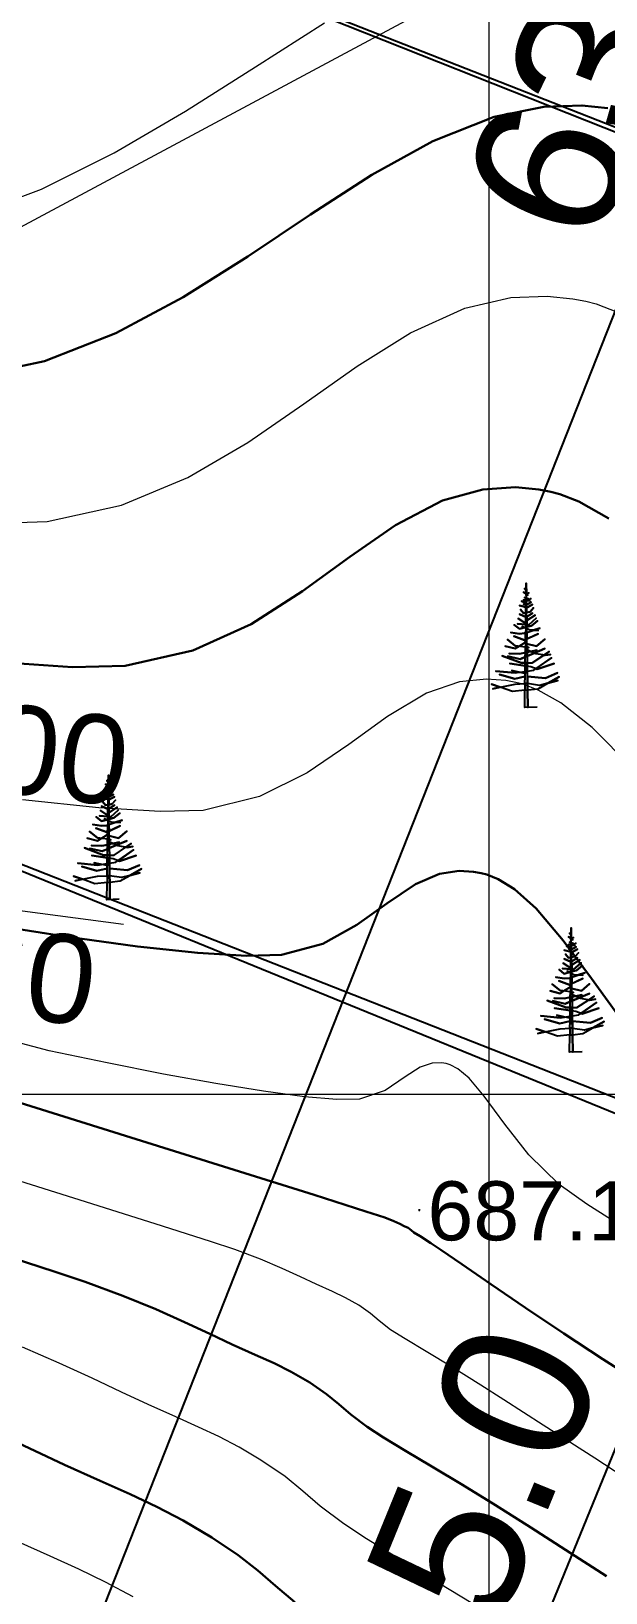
# Model space of a CAD drawing. Header units: feet. Extents: x 3381 to 1374491, y 675186 to 8751562.
# Drawn here: x 688445.54 to 688455.27, y 4376113.24 to 4376139.69 of the extents above; entities that cross this region are included whole.
import ezdxf

# ---------------------------------------------------------------- set-up
doc = ezdxf.new("R2010")
doc.units = ezdxf.units.FT
doc.header["$MEASUREMENT"] = 0
doc.header["$PDMODE"] = 34
doc.header["$PDSIZE"] = 0.01
doc.layers.get('0').update_dxf_attribs({"linetype": 'CONTINUOUS'})
doc.layers.get('Defpoints').update_dxf_attribs({"linetype": 'CONTINUOUS'})
for name, color, linetype in [('0_Point_Height', 2, 'CONTINUOUS'), ('0_Point_Point', 7, 'CONTINUOUS'), ('Aqaclar', 3, 'CONTINUOUS')]:
    doc.layers.add(name, color=color, linetype=linetype)
for name, color, linetype, lineweight in [('ANA HORIZONTAL', 24, 'CONTINUOUS', 30), ('HORIZANTAL', 24, 'CONTINUOUS', 13), ('km setka', 170, 'CONTINUOUS', 15)]:
    doc.layers.add(name, color=color, linetype=linetype, lineweight=lineweight)
doc.styles.get("Standard").update_dxf_attribs({"font": 'arial.ttf', "height": 2.5})
doc.dimstyles.new('ISO-25', dxfattribs={"dimtxt": 2.5, "dimasz": 2.5, "dimexe": 1.25, "dimexo": 0.625, "dimtad": 1, "dimtxsty": 'Standard', "dimblk": 'OBLIQUE', "dimcen": 2.5, "dimadec": 0, "dimazin": 0, "dimtfac": 1, "dimtmove": 0, "dimatfit": 3, "dimldrblk": 'OBLIQUE', "dimfxl": 1, "dimarcsym": 0})

# ---------------------------------------------------------------- blocks, each defined once
blk = doc.blocks.new('_Oblique')
at = {"color": 0, "linetype": 'ByBlock', "lineweight": -2}
blk.add_line((-0.5, -0.5), (0.5, 0.5), dxfattribs=at)
blk = doc.blocks.new('*D124')
at = {"color": 0, "lineweight": -2, "transparency": 16777216}
for p, q in [((688457.755, 4376172.476), (688469.712, 4376167.76)), ((688468.549, 4376168.219), (688445.411, 4376109.556)), ((688434.617, 4376113.813), (688446.573, 4376109.097))]:
    blk.add_line(p, q, dxfattribs=at)
at = {"layer": 'Defpoints', "color": 0, "lineweight": 13, "transparency": 16777216}
for p in [(688457.174, 4376172.705), (688434.036, 4376114.042), (688445.411, 4376109.556)]:
    blk.add_point(p, dxfattribs=at)
at = {"color": 0, "lineweight": -2, "transparency": 16777216, "xscale": 2.5, "yscale": 2.5, "zscale": 2.5}
for p, rotation in [((688468.549, 4376168.219), 68.47466088882773), ((688445.411, 4376109.556), 248.4746608888277)]:
    blk.add_blockref('_Oblique', p, dxfattribs=dict(at, rotation=rotation))
at = {"color": 0, "lineweight": 18, "transparency": 16777216, "insert": (688455.21, 4376139.585), "char_height": 2.5, "width": 9.62577, "attachment_point": 5, "rotation": 68.4747}
blk.add_mtext('{\\fArial|b0|i0|c238|p34;63.0}', dxfattribs=at)
blk = doc.blocks.new('*D129')
at = {"color": 0, "lineweight": -2, "transparency": 16777216}
for p, q in [((688440.216, 4376127.574), (688458.582, 4376120.076)), ((688451.798, 4376106.766), (688457.424, 4376120.548)), ((688434.589, 4376113.792), (688452.955, 4376106.294))]:
    blk.add_line(p, q, dxfattribs=at)
at = {"layer": 'Defpoints', "color": 0, "lineweight": 13, "transparency": 16777216}
for p in [(688439.637, 4376127.81), (688457.424, 4376120.548), (688434.01, 4376114.028)]:
    blk.add_point(p, dxfattribs=at)
at = {"color": 0, "lineweight": -2, "transparency": 16777216, "xscale": 2.5, "yscale": 2.5, "zscale": 2.5}
for p, rotation in [((688457.424, 4376120.548), 67.79134588041258), ((688451.798, 4376106.766), 247.7913458804125)]:
    blk.add_blockref('_Oblique', p, dxfattribs=dict(at, rotation=rotation))
at = {"color": 0, "lineweight": 13, "transparency": 16777216, "insert": (688452.851, 4376114.376), "char_height": 2.5, "attachment_point": 5, "rotation": 67.7913}
blk.add_mtext('{\\fArial|b0|i0|c238|p34;15.0}', dxfattribs=at)
blk = doc.blocks.new('*D133')
at = {"color": 0, "lineweight": -2, "transparency": 16777216}
for p, q in [((688445.748, 4376141.879), (688464.13, 4376134.645)), ((688462.967, 4376135.103), (688457.364, 4376120.864)), ((688440.145, 4376127.641), (688458.527, 4376120.407))]:
    blk.add_line(p, q, dxfattribs=at)
at = {"layer": 'Defpoints', "color": 0, "lineweight": 13, "transparency": 16777216}
for p in [(688445.166, 4376142.108), (688439.563, 4376127.87), (688457.364, 4376120.864)]:
    blk.add_point(p, dxfattribs=at)
at = {"color": 0, "lineweight": -2, "transparency": 16777216, "xscale": 2.5, "yscale": 2.5, "zscale": 2.5}
for p, rotation in [((688462.967, 4376135.103), 68.51816272199878), ((688457.364, 4376120.864), 248.5181627219987)]:
    blk.add_blockref('_Oblique', p, dxfattribs=dict(at, rotation=rotation))
at = {"color": 0, "lineweight": 13, "transparency": 16777216, "insert": (688458.396, 4376128.68), "char_height": 2.5, "attachment_point": 5, "rotation": 68.5182}
blk.add_mtext('{\\fArial|b0|i0|c238|p34;15.0}', dxfattribs=at)
blk = doc.blocks.new('*D134')
at = {"color": 0, "lineweight": -2, "transparency": 16777216}
for p, q in [((688450.42, 4376153.71), (688468.783, 4376146.423)), ((688462.914, 4376135.02), (688467.621, 4376146.884)), ((688445.712, 4376141.845), (688464.075, 4376134.559))]:
    blk.add_line(p, q, dxfattribs=at)
at = {"layer": 'Defpoints', "color": 0, "lineweight": 13, "transparency": 16777216}
for p in [(688449.839, 4376153.94), (688467.621, 4376146.884), (688445.131, 4376142.076)]:
    blk.add_point(p, dxfattribs=at)
at = {"color": 0, "lineweight": -2, "transparency": 16777216, "xscale": 2.5, "yscale": 2.5, "zscale": 2.5}
for p, rotation in [((688467.621, 4376146.884), 68.35683997486306), ((688462.914, 4376135.02), 248.3568399748631)]:
    blk.add_blockref('_Oblique', p, dxfattribs=dict(at, rotation=rotation))
at = {"color": 0, "lineweight": 13, "transparency": 16777216, "insert": (688463.499, 4376141.654), "char_height": 2.5, "width": 11.27116, "attachment_point": 5, "rotation": 68.3568}
blk.add_mtext('{\\fArial|b0|i0|c238|p34;13.0}', dxfattribs=at)

msp = doc.modelspace()

# ---------------------------------------------------------------- hatches: boundary and pattern name
at = {"lineweight": 25}
h = msp.add_hatch(dxfattribs=at)
h.set_pattern_fill('GRASS', color=3, scale=3)
h.set_pattern_definition([(90, (3257.312, 90.9465), (-2.121320343, 2.121320343), [0.5625, -3.680140689]), (45, (3257.312, 90.9465), (-2.1213203436, 2.1213203436), [0.5625, -2.4375]), (135, (3257.312, 90.9465), (-2.1213203436, -2.1213203436), [0.5625, -2.4375])])
edge = h.paths.add_edge_path()
edge.add_line((688370.972, 4376192.883), (688367.226, 4376165.768))
edge.add_line((688367.226, 4376165.768), (688359.104, 4376166.921))
edge.add_line((688359.104, 4376166.921), (688358.29, 4376161.279))
edge.add_line((688358.29, 4376161.279), (688362.942, 4376160.608))
edge.add_line((688362.942, 4376160.608), (688362.215, 4376155.225))
edge.add_line((688362.215, 4376155.225), (688353.842, 4376156.356))
edge.add_line((688353.842, 4376156.356), (688351.701, 4376140.499))
edge.add_line((688351.701, 4376140.499), (688359.028, 4376139.51))
edge.add_line((688359.028, 4376139.51), (688358.806, 4376137.856))
edge.add_line((688358.806, 4376137.856), (688358.641, 4376136.621))
edge.add_line((688358.641, 4376136.621), (688357.393, 4376127.305))
edge.add_line((688357.393, 4376127.305), (688368.113, 4376125.761))
edge.add_line((688368.113, 4376125.761), (688394.743, 4376122.168))
edge.add_line((688394.743, 4376122.168), (688395.155, 4376125.278))
edge.add_line((688395.155, 4376125.278), (688409.007, 4376123.44))
edge.add_line((688409.007, 4376123.44), (688408.727, 4376121.332))
edge.add_line((688408.727, 4376121.332), (688414.083, 4376120.622))
edge.add_line((688414.083, 4376120.622), (688414.377, 4376122.798))
edge.add_line((688414.377, 4376122.798), (688413.97, 4376122.781))
edge.add_line((688413.97, 4376122.781), (688414.32, 4376125.417))
edge.add_arc((688424.582, 4376125.239), 10.263, 114.2395, 179.0096, ccw=False)
edge.add_line((688420.368, 4376134.598), (688421.162, 4376134.291))
edge.add_line((688421.162, 4376134.291), (688420.81, 4376131.194))
edge.add_line((688420.81, 4376131.194), (688424.134, 4376130.754))
edge.add_line((688424.134, 4376130.754), (688424.539, 4376133.816))
edge.add_line((688424.539, 4376133.816), (688427.07, 4376133.481))
edge.add_line((688427.07, 4376133.481), (688426.677, 4376130.407))
edge.add_line((688426.677, 4376130.407), (688429.987, 4376129.881))
edge.add_line((688429.987, 4376129.881), (688430.614, 4376133.375))
edge.add_line((688430.614, 4376133.375), (688420.865, 4376134.802))
edge.add_arc((688424.412, 4376125.452), 10, 87.4993, 110.7786, ccw=False)
edge.add_line((688424.849, 4376135.442), (688438.494, 4376133.599))
edge.add_line((688438.494, 4376133.599), (688439.147, 4376140.979))
edge.add_line((688439.147, 4376140.979), (688431.877, 4376141.985))
edge.add_line((688431.877, 4376141.985), (688434.289, 4376160.605))
edge.add_line((688434.289, 4376160.605), (688435.87, 4376160.814))
edge.add_line((688435.87, 4376160.814), (688435.274, 4376155.725))
edge.add_line((688435.274, 4376155.725), (688440.454, 4376155.015))
edge.add_line((688440.454, 4376155.015), (688440.103, 4376152.454))
edge.add_line((688440.103, 4376152.454), (688435, 4376153.153))
edge.add_line((688435, 4376153.153), (688434.389, 4376147.785))
edge.add_line((688434.389, 4376147.785), (688439.478, 4376147.068))
edge.add_line((688439.478, 4376147.068), (688439.698, 4376147.068))
edge.add_line((688439.698, 4376147.068), (688440.947, 4376155.512))
edge.add_line((688440.947, 4376155.512), (688441.648, 4376160.251))
edge.add_line((688441.648, 4376160.251), (688436.056, 4376161.23))
edge.add_line((688436.056, 4376161.23), (688434.389, 4376160.836))
edge.add_line((688434.389, 4376160.836), (688434.389, 4376161.792))
edge.add_arc((688437.47, 4376161.114), 3.155, 95.4615, 167.5925, ccw=False)
edge.add_line((688437.17, 4376164.255), (688450.499, 4376162.448))
edge.add_line((688450.499, 4376162.448), (688451.241, 4376167.695))
edge.add_line((688451.241, 4376167.695), (688437.876, 4376169.492))
edge.add_arc((688445.551, 4376167.813), 7.856, 132.7188, 167.6546, ccw=False)
edge.add_line((688440.221, 4376173.584), (688447.845, 4376170.651))
edge.add_line((688447.845, 4376170.651), (688449.599, 4376175.235))
edge.add_line((688449.599, 4376175.235), (688456.71, 4376172.514))
edge.add_line((688456.71, 4376172.514), (688433.781, 4376114.475))
edge.add_line((688433.781, 4376114.475), (688424.852, 4376091.873))
edge.add_line((688424.852, 4376091.873), (688333.257, 4376119.75))
edge.add_line((688333.257, 4376119.75), (688358.491, 4376169.045))
edge.add_line((688358.491, 4376169.045), (688370.795, 4376193.079))
edge.add_line((688370.795, 4376193.079), (688371.065, 4376193.572))
edge.add_line((688371.065, 4376193.572), (688370.972, 4376192.883))

# ---------------------------------------------------------------- linework, layer by layer
at = {"color": 51, "lineweight": 13, "true_color": 0xf8f6b0}
msp.add_lwpolyline([(688453.292, 4376336.236), (688453.292, 4376044.325)], dxfattribs=at)
at = {"color": 7, "lineweight": 18}
for points in [[(688441.964, 4376134.553), (688467.948, 4376148.486), (688488.981, 4376146.987)], [(688439.543, 4376127.966), (688440.345, 4376125.456), (688447.109, 4376124.565)]]:
    msp.add_lwpolyline(points, dxfattribs=at)
at = {"color": 51, "lineweight": 13, "true_color": 0xf8f6b0}
msp.add_circle((688448.805, 4376201.629), 699.09, dxfattribs=at)
at = {"linetype": 'Continuous'}
msp.add_open_spline([(688384.942, 4376325.598), (688386.763, 4376322.128), (688393.069, 4376310.11), (688402.966, 4376292.128), (688416.961, 4376272.864), (688427.732, 4376252.666), (688438.695, 4376234.78), (688447.823, 4376217.377), (688461.238, 4376198.856), (688477.838, 4376184.567), (688489.373, 4376169.73), (688497.303, 4376159.248), (688508.621, 4376147.329), (688516.87, 4376136.637), (688521.314, 4376130.877)], degree=3, knots=[0, 0, 0, 0, 11.75951, 40.72321, 61.46233, 83.054979, 109.290717, 124.392744, 141.962718, 177.533008, 189.558821, 198.276488, 216.955448, 238.768866, 238.768866, 238.768866, 238.768866], dxfattribs=at)
at = {"layer": '0_Point_Point'}
msp.add_point((688452.118, 4376119.724, 687.116), dxfattribs=at)
at = {"layer": 'ANA HORIZONTAL', "color": 32, "lineweight": 30}
for points, elevation in [([(688425.316, 4376136.629), (688427.178, 4376136.253), (688429.237, 4376135.849), (688431.423, 4376135.434), (688433.667, 4376135.027), (688435.901, 4376134.648), (688438.055, 4376134.316), (688440.06, 4376134.049), (688441.847, 4376133.867), (688443.348, 4376133.788), (688444.493, 4376133.831), (688445.772, 4376134.105), (688446.977, 4376134.578), (688448.12, 4376135.188), (688449.214, 4376135.878), (688450.275, 4376136.587), (688451.314, 4376137.257), (688452.345, 4376137.827), (688453.382, 4376138.239), (688454.225, 4376138.413), (688454.87, 4376138.434), (688455.307, 4376138.389)], 690), ([(688444.928, 4376129.01), (688446.242, 4376128.921), (688447.137, 4376128.94), (688448.283, 4376129.203), (688449.268, 4376129.65), (688450.139, 4376130.205), (688450.94, 4376130.789), (688451.716, 4376131.327), (688452.512, 4376131.74), (688453.194, 4376131.931), (688453.747, 4376131.966), (688454.14, 4376131.928), (688454.346, 4376131.89), (688454.499, 4376131.849), (688454.82, 4376131.725), (688455.329, 4376131.439)], 689), ([(688455.553, 4376122.928), (688455.031, 4376123.645), (688454.551, 4376124.291), (688454.093, 4376124.829), (688453.729, 4376125.157), (688453.451, 4376125.33), (688453.26, 4376125.407), (688453.163, 4376125.432), (688453.035, 4376125.455), (688452.794, 4376125.468), (688452.46, 4376125.416), (688452.052, 4376125.241), (688451.565, 4376124.916), (688451.058, 4376124.552), (688450.48, 4376124.234), (688449.781, 4376124.048), (688449.188, 4376124.03), (688448.364, 4376124.08), (688447.345, 4376124.189), (688446.165, 4376124.35), (688444.861, 4376124.553)], 688), ([(688455.8, 4376116.83), (688455.225, 4376117.195), (688454.564, 4376117.631), (688453.917, 4376118.067), (688453.327, 4376118.469), (688452.835, 4376118.808), (688452.483, 4376119.05), (688452.314, 4376119.165), (688452.13, 4376119.28), (688452.026, 4376119.342), (688451.976, 4376119.382), (688451.926, 4376119.42), (688451.861, 4376119.453), (688451.789, 4376119.488), (688451.686, 4376119.535), (688451.53, 4376119.598), (688451.209, 4376119.701), (688450.335, 4376119.979), (688448.984, 4376120.406), (688447.234, 4376120.955), (688445.162, 4376121.601)], 687), ([(688455.289, 4376113.522), (688454.595, 4376113.968), (688454.005, 4376114.347), (688453.409, 4376114.724), (688452.846, 4376115.069), (688452.331, 4376115.378), (688451.88, 4376115.647), (688451.508, 4376115.873), (688451.233, 4376116.052), (688450.958, 4376116.259), (688450.754, 4376116.434), (688450.547, 4376116.606), (688450.265, 4376116.8), (688449.949, 4376116.983), (688449.657, 4376117.129), (688449.339, 4376117.272), (688448.948, 4376117.448), (688448.57, 4376117.625), (688448.141, 4376117.825), (688447.653, 4376118.043), (688447.095, 4376118.273), (688446.458, 4376118.509), (688445.949, 4376118.678), (688444.959, 4376118.997)], 686), ([(688450.007, 4376113.082), (688449.679, 4376113.357), (688449.382, 4376113.615), (688449.048, 4376113.88), (688448.605, 4376114.179), (688448.119, 4376114.465), (688447.674, 4376114.698), (688447.221, 4376114.909), (688446.714, 4376115.135), (688446.107, 4376115.409), (688445.604, 4376115.643), (688445.055, 4376115.902)], 685)]:
    msp.add_lwpolyline(points, dxfattribs=dict(at, elevation=elevation))
at = {"layer": 'Aqaclar', "color": 3}
for points in [[(688454.113, 4376128.241), (688453.901, 4376128.234), (688453.905, 4376128.528), (688453.697, 4376128.505), (688453.488, 4376128.58), (688453.337, 4376128.634), (688453.488, 4376128.58), (688453.362, 4376128.553), (688453.488, 4376128.58), (688453.741, 4376128.634), (688453.906, 4376128.641), (688453.905, 4376128.528), (688453.95, 4376128.533), (688453.954, 4376128.236), (688453.95, 4376128.533), (688454.127, 4376128.553), (688454.293, 4376128.647), (688454.461, 4376128.691), (688454.293, 4376128.647), (688454.487, 4376128.756), (688454.293, 4376128.647), (688454.152, 4376128.61), (688453.949, 4376128.64), (688453.95, 4376128.533), (688453.949, 4376128.64), (688453.931, 4376128.642), (688453.906, 4376128.641), (688453.908, 4376128.764), (688453.906, 4376128.764), (688453.735, 4376128.723), (688453.476, 4376128.796), (688453.735, 4376128.723), (688453.906, 4376128.764), (688453.908, 4376128.764), (688453.909, 4376128.81), (688453.899, 4376128.812), (688453.684, 4376128.861), (688453.814, 4376128.832), (688453.741, 4376128.821), (688453.413, 4376128.853), (688453.741, 4376128.821), (688453.814, 4376128.832), (688453.909, 4376128.846), (688453.909, 4376128.81), (688453.909, 4376128.846), (688453.946, 4376128.852), (688453.949, 4376128.64), (688453.947, 4376128.764), (688453.95, 4376128.764), (688454.253, 4376128.732), (688454.455, 4376128.821), (688454.253, 4376128.732), (688453.947, 4376128.764), (688453.946, 4376128.852), (688454.057, 4376128.869), (688454.354, 4376129.08), (688454.092, 4376128.894), (688454.114, 4376128.885), (688454.398, 4376128.983), (688454.114, 4376128.885), (688454.007, 4376128.926), (688453.945, 4376128.936), (688453.946, 4376128.852), (688453.945, 4376128.936), (688453.91, 4376128.941), (688453.909, 4376128.846), (688453.91, 4376128.941), (688453.647, 4376128.983), (688453.91, 4376128.941), (688453.911, 4376128.991), (688453.842, 4376128.991), (688453.52, 4376129.112), (688453.842, 4376128.991), (688453.911, 4376128.991), (688453.912, 4376129.093), (688453.823, 4376129.055), (688453.615, 4376129.104), (688453.823, 4376129.055), (688453.943, 4376129.107), (688453.945, 4376128.991), (688453.911, 4376128.991), (688453.945, 4376128.991), (688453.945, 4376128.936), (688453.945, 4376128.991), (688454.026, 4376128.991), (688454.224, 4376129.124), (688454.316, 4376129.185), (688454.224, 4376129.124), (688454.247, 4376129.12), (688454.341, 4376129.136), (688454.247, 4376129.12), (688454.089, 4376129.144), (688454.061, 4376129.157), (688453.943, 4376129.107), (688454.061, 4376129.157), (688454.24, 4376129.234), (688454.061, 4376129.157), (688454, 4376129.185), (688454.108, 4376129.209), (688454, 4376129.185), (688453.931, 4376129.217), (688453.942, 4376129.212), (688453.942, 4376129.172), (688454, 4376129.185), (688453.942, 4376129.172), (688453.943, 4376129.107), (688453.942, 4376129.172), (688453.913, 4376129.166), (688453.912, 4376129.093), (688453.913, 4376129.166), (688453.817, 4376129.144), (688453.64, 4376129.153), (688453.817, 4376129.144), (688453.913, 4376129.166), (688453.914, 4376129.258), (688453.969, 4376129.25), (688453.941, 4376129.254), (688453.942, 4376129.212), (688453.941, 4376129.254), (688453.914, 4376129.258), (688453.741, 4376129.282), (688453.609, 4376129.387), (688453.741, 4376129.282), (688453.805, 4376129.273), (688453.741, 4376129.234), (688453.571, 4376129.274), (688453.741, 4376129.234), (688453.805, 4376129.273), (688453.915, 4376129.341), (688453.914, 4376129.258), (688453.941, 4376129.254), (688453.94, 4376129.317), (688454.101, 4376129.274), (688454.24, 4376129.396), (688454.101, 4376129.274), (688453.94, 4376129.317), (688453.939, 4376129.398), (688454.127, 4376129.485), (688453.899, 4376129.379), (688453.716, 4376129.444), (688453.899, 4376129.379), (688453.916, 4376129.387), (688453.915, 4376129.341), (688453.917, 4376129.499), (688453.899, 4376129.493), (688453.811, 4376129.485), (688453.666, 4376129.509), (688453.811, 4376129.485), (688453.899, 4376129.493), (688453.917, 4376129.499), (688453.938, 4376129.506), (688453.939, 4376129.398), (688453.938, 4376129.506), (688454.158, 4376129.582), (688454.052, 4376129.545), (688454.127, 4376129.541), (688453.975, 4376129.549), (688453.861, 4376129.606), (688453.918, 4376129.578), (688453.917, 4376129.499), (688453.938, 4376129.506), (688453.937, 4376129.6), (688453.811, 4376129.566), (688453.722, 4376129.638), (688453.811, 4376129.566), (688453.918, 4376129.595), (688453.918, 4376129.578), (688453.918, 4376129.595), (688454.019, 4376129.622), (688454.12, 4376129.703), (688454.019, 4376129.622), (688453.937, 4376129.6), (688453.936, 4376129.641), (688453.969, 4376129.638), (688454.095, 4376129.752), (688453.969, 4376129.638), (688453.936, 4376129.641), (688453.919, 4376129.643), (688453.918, 4376129.595), (688453.919, 4376129.643), (688453.779, 4376129.655), (688453.919, 4376129.643), (688453.919, 4376129.658), (688453.792, 4376129.744), (688453.919, 4376129.658), (688453.92, 4376129.77), (688453.924, 4376129.768), (688453.811, 4376129.817), (688453.924, 4376129.768), (688454.032, 4376129.833), (688453.935, 4376129.774), (688453.936, 4376129.641), (688453.936, 4376129.708), (688454.076, 4376129.8), (688453.936, 4376129.708), (688453.934, 4376129.844), (688453.994, 4376129.857), (688454.051, 4376129.922), (688453.994, 4376129.857), (688453.934, 4376129.844), (688453.921, 4376129.842), (688453.92, 4376129.77), (688453.921, 4376129.842), (688453.88, 4376129.833), (688453.83, 4376129.898), (688453.88, 4376129.833), (688453.921, 4376129.842), (688453.923, 4376129.935), (688453.811, 4376129.962), (688453.943, 4376129.93), (688454.032, 4376129.979), (688453.943, 4376129.93), (688453.933, 4376129.933), (688453.934, 4376129.844), (688453.933, 4376129.933), (688453.932, 4376129.977), (688454.013, 4376130.019), (688453.932, 4376129.977), (688453.931, 4376130.05), (688453.962, 4376130.043), (688453.931, 4376130.05), (688453.88, 4376130.06), (688453.924, 4376130.051), (688453.923, 4376129.935), (688453.923, 4376129.979), (688453.88, 4376129.987), (688453.923, 4376129.979), (688453.923, 4376130.009), (688453.849, 4376130.035), (688453.923, 4376130.009), (688453.924, 4376130.051), (688453.924, 4376130.09), (688453.899, 4376130.1), (688453.931, 4376130.088), (688453.962, 4376130.076), (688453.988, 4376130.043), (688453.974, 4376130.06), (688454.007, 4376130.084), (688453.962, 4376130.051), (688453.974, 4376130.06), (688453.962, 4376130.076), (688453.931, 4376130.088), (688453.931, 4376130.05), (688453.931, 4376130.088), (688453.93, 4376130.15), (688453.969, 4376130.181), (688453.935, 4376130.154), (688453.956, 4376130.141), (688453.935, 4376130.154), (688453.925, 4376130.16), (688453.88, 4376130.189), (688453.925, 4376130.16), (688453.926, 4376130.22), (688453.899, 4376130.254), (688453.926, 4376130.22), (688453.928, 4376130.343), (688453.93, 4376130.157), (688453.93, 4376130.15), (688453.93, 4376130.157), (688453.925, 4376130.16), (688453.925, 4376130.146), (688453.93, 4376130.15), (688453.918, 4376130.141), (688453.925, 4376130.146), (688453.924, 4376130.09)], [(688447.036, 4376124.987), (688446.825, 4376124.98), (688446.828, 4376125.274), (688446.62, 4376125.251), (688446.411, 4376125.326), (688446.26, 4376125.38), (688446.411, 4376125.326), (688446.286, 4376125.299), (688446.411, 4376125.326), (688446.665, 4376125.38), (688446.83, 4376125.387), (688446.828, 4376125.274), (688446.874, 4376125.28), (688446.877, 4376124.982), (688446.874, 4376125.28), (688447.05, 4376125.299), (688447.217, 4376125.393), (688447.385, 4376125.437), (688447.217, 4376125.393), (688447.41, 4376125.502), (688447.217, 4376125.393), (688447.075, 4376125.356), (688446.872, 4376125.386), (688446.874, 4376125.28), (688446.872, 4376125.386), (688446.854, 4376125.389), (688446.83, 4376125.387), (688446.831, 4376125.51), (688446.829, 4376125.51), (688446.658, 4376125.47), (688446.399, 4376125.542), (688446.658, 4376125.47), (688446.829, 4376125.51), (688446.831, 4376125.51), (688446.832, 4376125.556), (688446.823, 4376125.559), (688446.608, 4376125.607), (688446.737, 4376125.578), (688446.665, 4376125.567), (688446.336, 4376125.599), (688446.665, 4376125.567), (688446.737, 4376125.578), (688446.832, 4376125.592), (688446.832, 4376125.556), (688446.832, 4376125.592), (688446.87, 4376125.598), (688446.872, 4376125.386), (688446.871, 4376125.511), (688446.873, 4376125.51), (688447.176, 4376125.478), (688447.378, 4376125.567), (688447.176, 4376125.478), (688446.871, 4376125.511), (688446.87, 4376125.598), (688446.98, 4376125.615), (688447.277, 4376125.826), (688447.015, 4376125.64), (688447.037, 4376125.631), (688447.322, 4376125.729), (688447.037, 4376125.631), (688446.93, 4376125.672), (688446.869, 4376125.682), (688446.87, 4376125.598), (688446.869, 4376125.682), (688446.833, 4376125.687), (688446.832, 4376125.592), (688446.833, 4376125.687), (688446.57, 4376125.729), (688446.833, 4376125.687), (688446.834, 4376125.737), (688446.766, 4376125.737), (688446.444, 4376125.858), (688446.766, 4376125.737), (688446.834, 4376125.737), (688446.835, 4376125.839), (688446.747, 4376125.802), (688446.538, 4376125.85), (688446.747, 4376125.802), (688446.866, 4376125.853), (688446.868, 4376125.737), (688446.834, 4376125.737), (688446.868, 4376125.737), (688446.869, 4376125.682), (688446.868, 4376125.737), (688446.949, 4376125.737), (688447.148, 4376125.87), (688447.239, 4376125.931), (688447.148, 4376125.87), (688447.17, 4376125.866), (688447.265, 4376125.883), (688447.17, 4376125.866), (688447.012, 4376125.891), (688446.985, 4376125.903), (688446.866, 4376125.853), (688446.985, 4376125.903), (688447.164, 4376125.98), (688446.985, 4376125.903), (688446.924, 4376125.931), (688447.031, 4376125.955), (688446.924, 4376125.931), (688446.854, 4376125.964), (688446.865, 4376125.958), (688446.866, 4376125.919), (688446.924, 4376125.931), (688446.866, 4376125.919), (688446.866, 4376125.853), (688446.866, 4376125.919), (688446.836, 4376125.912), (688446.835, 4376125.839), (688446.836, 4376125.912), (688446.74, 4376125.891), (688446.564, 4376125.899), (688446.74, 4376125.891), (688446.836, 4376125.912), (688446.837, 4376126.004), (688446.892, 4376125.996), (688446.865, 4376126), (688446.865, 4376125.958), (688446.865, 4376126), (688446.837, 4376126.004), (688446.665, 4376126.028), (688446.532, 4376126.134), (688446.665, 4376126.028), (688446.729, 4376126.019), (688446.665, 4376125.98), (688446.494, 4376126.02), (688446.665, 4376125.98), (688446.729, 4376126.019), (688446.838, 4376126.087), (688446.837, 4376126.004), (688446.865, 4376126), (688446.864, 4376126.063), (688447.025, 4376126.02), (688447.164, 4376126.142), (688447.025, 4376126.02), (688446.864, 4376126.063), (688446.863, 4376126.144), (688447.05, 4376126.231), (688446.823, 4376126.125), (688446.639, 4376126.19), (688446.823, 4376126.125), (688446.839, 4376126.133), (688446.838, 4376126.087), (688446.84, 4376126.245), (688446.823, 4376126.239), (688446.734, 4376126.231), (688446.589, 4376126.255), (688446.734, 4376126.231), (688446.823, 4376126.239), (688446.84, 4376126.245), (688446.861, 4376126.252), (688446.863, 4376126.144), (688446.861, 4376126.252), (688447.082, 4376126.328), (688446.975, 4376126.291), (688447.05, 4376126.287), (688446.898, 4376126.296), (688446.785, 4376126.352), (688446.842, 4376126.324), (688446.84, 4376126.245), (688446.861, 4376126.252), (688446.86, 4376126.346), (688446.734, 4376126.312), (688446.646, 4376126.385), (688446.734, 4376126.312), (688446.842, 4376126.341), (688446.842, 4376126.324), (688446.842, 4376126.341), (688446.943, 4376126.368), (688447.044, 4376126.449), (688446.943, 4376126.368), (688446.86, 4376126.346), (688446.86, 4376126.387), (688446.892, 4376126.385), (688447.018, 4376126.498), (688446.892, 4376126.385), (688446.86, 4376126.387), (688446.842, 4376126.389), (688446.842, 4376126.341), (688446.842, 4376126.389), (688446.703, 4376126.401), (688446.842, 4376126.389), (688446.842, 4376126.404), (688446.715, 4376126.49), (688446.842, 4376126.404), (688446.844, 4376126.516), (688446.848, 4376126.514), (688446.734, 4376126.563), (688446.848, 4376126.514), (688446.955, 4376126.579), (688446.858, 4376126.52), (688446.86, 4376126.387), (688446.859, 4376126.454), (688446.999, 4376126.547), (688446.859, 4376126.454), (688446.857, 4376126.59), (688446.917, 4376126.603), (688446.974, 4376126.668), (688446.917, 4376126.603), (688446.857, 4376126.59), (688446.845, 4376126.588), (688446.844, 4376126.516), (688446.845, 4376126.588), (688446.804, 4376126.579), (688446.753, 4376126.644), (688446.804, 4376126.579), (688446.845, 4376126.588), (688446.846, 4376126.681), (688446.734, 4376126.709), (688446.867, 4376126.676), (688446.955, 4376126.725), (688446.867, 4376126.676), (688446.856, 4376126.679), (688446.857, 4376126.59), (688446.856, 4376126.679), (688446.856, 4376126.723), (688446.936, 4376126.765), (688446.856, 4376126.723), (688446.855, 4376126.796), (688446.886, 4376126.79), (688446.855, 4376126.796), (688446.804, 4376126.806), (688446.847, 4376126.797), (688446.846, 4376126.681), (688446.846, 4376126.725), (688446.804, 4376126.733), (688446.846, 4376126.725), (688446.847, 4376126.755), (688446.772, 4376126.781), (688446.847, 4376126.755), (688446.847, 4376126.797), (688446.848, 4376126.836), (688446.823, 4376126.846), (688446.854, 4376126.834), (688446.886, 4376126.822), (688446.911, 4376126.79), (688446.898, 4376126.806), (688446.93, 4376126.83), (688446.886, 4376126.798), (688446.898, 4376126.806), (688446.886, 4376126.822), (688446.854, 4376126.834), (688446.855, 4376126.796), (688446.854, 4376126.834), (688446.853, 4376126.896), (688446.892, 4376126.927), (688446.858, 4376126.9), (688446.879, 4376126.887), (688446.858, 4376126.9), (688446.849, 4376126.906), (688446.804, 4376126.935), (688446.849, 4376126.906), (688446.849, 4376126.966), (688446.823, 4376127), (688446.849, 4376126.966), (688446.851, 4376127.089), (688446.853, 4376126.903), (688446.853, 4376126.896), (688446.853, 4376126.903), (688446.849, 4376126.906), (688446.849, 4376126.892), (688446.853, 4376126.896), (688446.842, 4376126.887), (688446.849, 4376126.892), (688446.848, 4376126.836)], [(688454.874, 4376122.402), (688454.662, 4376122.395), (688454.666, 4376122.689), (688454.458, 4376122.666), (688454.248, 4376122.741), (688454.098, 4376122.795), (688454.248, 4376122.741), (688454.123, 4376122.714), (688454.248, 4376122.741), (688454.502, 4376122.795), (688454.667, 4376122.802), (688454.666, 4376122.689), (688454.711, 4376122.694), (688454.715, 4376122.397), (688454.711, 4376122.694), (688454.887, 4376122.714), (688455.054, 4376122.808), (688455.222, 4376122.852), (688455.054, 4376122.808), (688455.247, 4376122.917), (688455.054, 4376122.808), (688454.913, 4376122.771), (688454.71, 4376122.801), (688454.711, 4376122.694), (688454.71, 4376122.801), (688454.691, 4376122.803), (688454.667, 4376122.802), (688454.669, 4376122.925), (688454.666, 4376122.925), (688454.496, 4376122.884), (688454.237, 4376122.957), (688454.496, 4376122.884), (688454.666, 4376122.925), (688454.669, 4376122.925), (688454.669, 4376122.971), (688454.66, 4376122.973), (688454.445, 4376123.022), (688454.575, 4376122.993), (688454.502, 4376122.981), (688454.174, 4376123.014), (688454.502, 4376122.981), (688454.575, 4376122.993), (688454.67, 4376123.007), (688454.669, 4376122.971), (688454.67, 4376123.007), (688454.707, 4376123.013), (688454.71, 4376122.801), (688454.708, 4376122.925), (688454.71, 4376122.925), (688455.014, 4376122.892), (688455.216, 4376122.981), (688455.014, 4376122.892), (688454.708, 4376122.925), (688454.707, 4376123.013), (688454.818, 4376123.03), (688455.115, 4376123.241), (688454.852, 4376123.055), (688454.875, 4376123.046), (688455.159, 4376123.143), (688454.875, 4376123.046), (688454.767, 4376123.087), (688454.706, 4376123.096), (688454.707, 4376123.013), (688454.706, 4376123.096), (688454.671, 4376123.102), (688454.67, 4376123.007), (688454.671, 4376123.102), (688454.407, 4376123.143), (688454.671, 4376123.102), (688454.671, 4376123.152), (688454.603, 4376123.152), (688454.281, 4376123.273), (688454.603, 4376123.152), (688454.671, 4376123.152), (688454.673, 4376123.254), (688454.584, 4376123.216), (688454.376, 4376123.265), (688454.584, 4376123.216), (688454.704, 4376123.267), (688454.705, 4376123.152), (688454.671, 4376123.152), (688454.705, 4376123.152), (688454.706, 4376123.096), (688454.705, 4376123.152), (688454.786, 4376123.152), (688454.985, 4376123.285), (688455.077, 4376123.346), (688454.985, 4376123.285), (688455.007, 4376123.281), (688455.102, 4376123.297), (688455.007, 4376123.281), (688454.849, 4376123.305), (688454.822, 4376123.318), (688454.704, 4376123.267), (688454.822, 4376123.318), (688455.001, 4376123.394), (688454.822, 4376123.318), (688454.761, 4376123.346), (688454.868, 4376123.37), (688454.761, 4376123.346), (688454.691, 4376123.378), (688454.702, 4376123.373), (688454.703, 4376123.333), (688454.761, 4376123.346), (688454.703, 4376123.333), (688454.704, 4376123.267), (688454.703, 4376123.333), (688454.674, 4376123.327), (688454.673, 4376123.254), (688454.674, 4376123.327), (688454.578, 4376123.305), (688454.401, 4376123.314), (688454.578, 4376123.305), (688454.674, 4376123.327), (688454.675, 4376123.418), (688454.729, 4376123.411), (688454.702, 4376123.415), (688454.702, 4376123.373), (688454.702, 4376123.415), (688454.675, 4376123.418), (688454.502, 4376123.443), (688454.369, 4376123.548), (688454.502, 4376123.443), (688454.566, 4376123.434), (688454.502, 4376123.394), (688454.331, 4376123.435), (688454.502, 4376123.394), (688454.566, 4376123.434), (688454.676, 4376123.502), (688454.675, 4376123.418), (688454.702, 4376123.415), (688454.701, 4376123.478), (688454.862, 4376123.435), (688455.001, 4376123.556), (688454.862, 4376123.435), (688454.701, 4376123.478), (688454.7, 4376123.559), (688454.887, 4376123.646), (688454.66, 4376123.54), (688454.477, 4376123.605), (688454.66, 4376123.54), (688454.676, 4376123.548), (688454.676, 4376123.502), (688454.678, 4376123.66), (688454.66, 4376123.654), (688454.571, 4376123.646), (688454.426, 4376123.67), (688454.571, 4376123.646), (688454.66, 4376123.654), (688454.678, 4376123.66), (688454.699, 4376123.667), (688454.7, 4376123.559), (688454.699, 4376123.667), (688454.919, 4376123.743), (688454.813, 4376123.706), (688454.887, 4376123.702), (688454.736, 4376123.71), (688454.622, 4376123.767), (688454.679, 4376123.739), (688454.678, 4376123.66), (688454.699, 4376123.667), (688454.698, 4376123.761), (688454.571, 4376123.727), (688454.483, 4376123.799), (688454.571, 4376123.727), (688454.679, 4376123.756), (688454.679, 4376123.739), (688454.679, 4376123.756), (688454.78, 4376123.783), (688454.881, 4376123.864), (688454.78, 4376123.783), (688454.698, 4376123.761), (688454.697, 4376123.802), (688454.729, 4376123.799), (688454.856, 4376123.913), (688454.729, 4376123.799), (688454.697, 4376123.802), (688454.68, 4376123.804), (688454.679, 4376123.756), (688454.68, 4376123.804), (688454.54, 4376123.816), (688454.68, 4376123.804), (688454.68, 4376123.819), (688454.553, 4376123.905), (688454.68, 4376123.819), (688454.681, 4376123.931), (688454.685, 4376123.929), (688454.571, 4376123.978), (688454.685, 4376123.929), (688454.793, 4376123.994), (688454.695, 4376123.935), (688454.697, 4376123.802), (688454.696, 4376123.869), (688454.837, 4376123.961), (688454.696, 4376123.869), (688454.695, 4376124.005), (688454.755, 4376124.018), (688454.811, 4376124.083), (688454.755, 4376124.018), (688454.695, 4376124.005), (688454.682, 4376124.003), (688454.681, 4376123.931), (688454.682, 4376124.003), (688454.641, 4376123.994), (688454.59, 4376124.059), (688454.641, 4376123.994), (688454.682, 4376124.003), (688454.683, 4376124.096), (688454.571, 4376124.123), (688454.704, 4376124.091), (688454.793, 4376124.14), (688454.704, 4376124.091), (688454.693, 4376124.094), (688454.695, 4376124.005), (688454.693, 4376124.094), (688454.693, 4376124.138), (688454.774, 4376124.18), (688454.693, 4376124.138), (688454.692, 4376124.21), (688454.723, 4376124.204), (688454.692, 4376124.21), (688454.641, 4376124.22), (688454.685, 4376124.212), (688454.683, 4376124.096), (688454.684, 4376124.14), (688454.641, 4376124.148), (688454.684, 4376124.14), (688454.684, 4376124.17), (688454.609, 4376124.196), (688454.684, 4376124.17), (688454.685, 4376124.212), (688454.685, 4376124.251), (688454.66, 4376124.261), (688454.691, 4376124.249), (688454.723, 4376124.237), (688454.748, 4376124.204), (688454.735, 4376124.221), (688454.767, 4376124.245), (688454.723, 4376124.212), (688454.735, 4376124.221), (688454.723, 4376124.237), (688454.691, 4376124.249), (688454.692, 4376124.21), (688454.691, 4376124.249), (688454.691, 4376124.311), (688454.729, 4376124.342), (688454.696, 4376124.315), (688454.717, 4376124.301), (688454.696, 4376124.315), (688454.686, 4376124.321), (688454.641, 4376124.35), (688454.686, 4376124.321), (688454.687, 4376124.381), (688454.66, 4376124.415), (688454.687, 4376124.381), (688454.688, 4376124.504), (688454.691, 4376124.318), (688454.691, 4376124.311), (688454.691, 4376124.318), (688454.686, 4376124.321), (688454.686, 4376124.307), (688454.691, 4376124.311), (688454.679, 4376124.301), (688454.686, 4376124.307), (688454.685, 4376124.251)]]:
    msp.add_lwpolyline(points, dxfattribs=at)
at = {"layer": 'HORIZANTAL', "color": 32, "linetype": 'Continuous', "lineweight": 13}
for points, elevation in [([(688426.459, 4376138.657), (688428.268, 4376138.275), (688430.246, 4376137.871), (688432.326, 4376137.468), (688434.441, 4376137.087), (688436.523, 4376136.75), (688438.504, 4376136.479), (688440.318, 4376136.295), (688441.896, 4376136.22), (688443.171, 4376136.277), (688444.458, 4376136.547), (688445.717, 4376137.015), (688446.949, 4376137.63), (688448.158, 4376138.339), (688449.345, 4376139.091), (688450.512, 4376139.833)], 690.5), ([(688426.033, 4376134.233), (688428.146, 4376133.831), (688430.412, 4376133.412), (688432.761, 4376132.99), (688435.127, 4376132.584), (688437.44, 4376132.208), (688439.631, 4376131.881), (688441.633, 4376131.619), (688443.377, 4376131.437), (688444.793, 4376131.354), (688445.815, 4376131.386), (688447.072, 4376131.662), (688448.194, 4376132.131), (688449.212, 4376132.726), (688450.159, 4376133.379), (688451.067, 4376134.02), (688451.966, 4376134.583), (688452.89, 4376134.999), (688453.668, 4376135.18), (688454.284, 4376135.205), (688454.715, 4376135.161), (688454.937, 4376135.118), (688455.109, 4376135.073), (688455.472, 4376134.931)], 689.5), ([(688455.723, 4376127.216), (688455.042, 4376127.897), (688454.513, 4376128.313), (688454.128, 4376128.532), (688453.878, 4376128.629), (688453.754, 4376128.661), (688453.582, 4376128.693), (688453.254, 4376128.718), (688452.797, 4376128.671), (688452.237, 4376128.477), (688451.578, 4376128.086), (688450.921, 4376127.608), (688450.215, 4376127.127), (688449.41, 4376126.727), (688448.459, 4376126.494), (688447.728, 4376126.473), (688446.689, 4376126.536), (688445.395, 4376126.67)], 688.5), ([(688455.728, 4376119.333), (688454.951, 4376119.825), (688454.484, 4376120.155), (688453.974, 4376120.658), (688453.563, 4376121.18), (688453.216, 4376121.655), (688452.96, 4376121.958), (688452.77, 4376122.118), (688452.639, 4376122.184), (688452.572, 4376122.204), (688452.49, 4376122.217), (688452.337, 4376122.212), (688452.132, 4376122.144), (688451.878, 4376121.979), (688451.537, 4376121.747), (688451.103, 4376121.602), (688450.72, 4376121.597), (688450.17, 4376121.643), (688449.478, 4376121.735), (688448.673, 4376121.865), (688447.782, 4376122.027), (688446.832, 4376122.215), (688445.851, 4376122.421), (688445.103, 4376122.62)], 687.5), ([(688456.089, 4376114.867), (688455.087, 4376115.518), (688454.215, 4376116.08), (688453.547, 4376116.507), (688453.159, 4376116.756), (688452.672, 4376117.062), (688452.235, 4376117.325), (688451.878, 4376117.539), (688451.629, 4376117.697), (688451.438, 4376117.845), (688451.292, 4376117.971), (688451.095, 4376118.11), (688450.867, 4376118.239), (688450.646, 4376118.343), (688450.368, 4376118.468), (688450.103, 4376118.592), (688449.793, 4376118.735), (688449.426, 4376118.891), (688448.994, 4376119.053), (688448.581, 4376119.188), (688447.645, 4376119.488), (688446.266, 4376119.925), (688444.522, 4376120.473)], 686.5), ([(688453.179, 4376112.959), (688452.466, 4376113.391), (688451.791, 4376113.802), (688451.225, 4376114.154), (688450.836, 4376114.407), (688450.438, 4376114.706), (688450.142, 4376114.96), (688449.843, 4376115.208), (688449.435, 4376115.489), (688449.064, 4376115.708), (688448.724, 4376115.885), (688448.378, 4376116.047), (688447.991, 4376116.219), (688447.527, 4376116.429), (688447.076, 4376116.639), (688446.575, 4376116.874), (688446.017, 4376117.129), (688445.394, 4376117.399)], 685.5), ([(688447.27, 4376113.17), (688446.805, 4376113.419), (688446.349, 4376113.641), (688445.866, 4376113.861), (688445.323, 4376114.102)], 684.5)]:
    msp.add_lwpolyline(points, dxfattribs=dict(at, elevation=elevation))
at = {"layer": 'km setka', "flags": 128}
msp.add_lwpolyline([(688294.236, 4376121.686), (688545.317, 4376121.686)], dxfattribs=at)

# ---------------------------------------------------------------- texts
at = {"lineweight": 9, "width": 13.1245, "attachment_point": 1, "rotation": 352.9579}
for s, insert, char_height in [('{\\fArial|b0|i0|c238|p34;\\H0.50197x;690.00} ', (688440.913, 4376128.828), 2.98821), ('{\\fArial|b0|i0|c238|p34;688.60} ', (688440.361, 4376125.105), 1.5)]:
    msp.add_mtext(s, dxfattribs=dict(at, insert=insert, char_height=char_height))
at = {"layer": '0_Point_Height', "color": 0}
msp.add_text('687.12', height=1, dxfattribs=at).set_placement((688452.254, 4376119.21, 687.116))

# ---------------------------------------------------------------- dimensions: what is measured, and where the dimension line sits
at = {"color": 7, "lineweight": 18}
dim = msp.add_aligned_dim(p1=(688457.174, 4376172.705), p2=(688434.036, 4376114.042), distance=12.227, text='{\\fArial|b0|i0|c238|p34;63.0}', dimstyle='ISO-25', dxfattribs=at)
dim.commit()
dim.dimension.update_dxf_attribs({"geometry": '*D124', "text_midpoint": (688455.21, 4376139.585)})
at = {"color": 7, "lineweight": 13}
for p1, p2, distance, text, picture, middle in [((688445.131, 4376142.076), (688449.839, 4376153.94), -19.131, '{\\fArial|b0|i0|c238|p34;13.0}', '*D134', (688463.499, 4376141.654)), ((688445.166, 4376142.108), (688439.563, 4376127.87), 19.13, '{\\fArial|b0|i0|c238|p34;15.0}', '*D133', (688458.396, 4376128.68)), ((688434.01, 4376114.028), (688439.637, 4376127.81), -19.213, '{\\fArial|b0|i0|c238|p34;15.0}', '*D129', (688452.851, 4376114.376))]:
    dim = msp.add_aligned_dim(p1=p1, p2=p2, distance=distance, text=text, dimstyle='ISO-25', dxfattribs=at)
    dim.commit()
    dim.dimension.update_dxf_attribs({"geometry": picture, "text_midpoint": middle})

doc.saveas('drawing.dxf')
